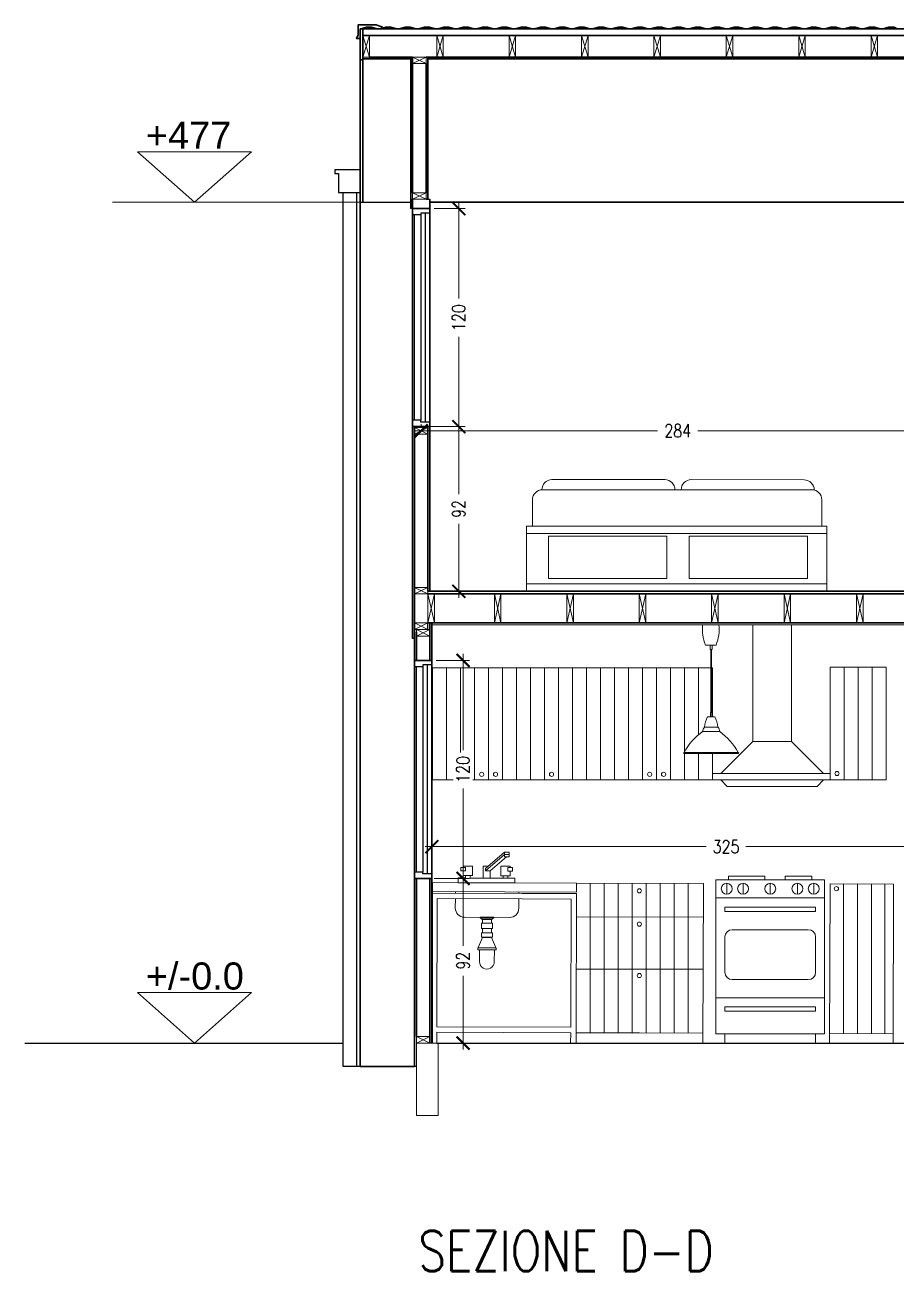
# Model space of a CAD drawing. Header units: centimetres. Extents: x 891 to 3096, y 669 to 2470.
# Drawn here: x 891 to 1373, y 678 to 1367 of the extents above; entities that cross this region are included whole.
import ezdxf

# ---------------------------------------------------------------- set-up
doc = ezdxf.new("R2010")
doc.units = ezdxf.units.CM
doc.header["$MEASUREMENT"] = 0
doc.linetypes.add('0', pattern=[0])
doc.layers.get('DEFPOINTS').update_dxf_attribs({"color": 210})
for name, color, linetype, lineweight in [('A-ANNO-DIMS', 3, 'Continuous', 18), ('A-DETL-MBND', 3, 'Continuous', 18), ('A-DETL-MCUT', 4, 'Continuous', 25), ('A-ELEV-IDEN', 3, 'Continuous', 18), ('A-ELEV-MBE1', 7, 'Continuous', 35), ('A-ELEV-MBE2', 4, 'Continuous', 25), ('A-FURN', 8, 'Continuous', 18), ('A-SECT-MCUT', 7, 'Continuous', 35), ('A-WALL-STUD', 3, 'Continuous', 18)]:
    doc.layers.add(name, color=color, linetype=linetype, lineweight=lineweight)
doc.styles.add('ARIAL', font='Arial.ttf')
doc.styles.add('E-ROMANS', font='romans.shx', dxfattribs={"width": 0.8})
doc.styles.get("Standard").update_dxf_attribs({"font": 'Arial.ttf'})
doc.dimstyles.new('Copy of TICK_36', dxfattribs={"dimtxt": 3.6, "dimasz": 3.6, "dimexe": 1.8, "dimexo": 1.2, "dimgap": 1.8, "dimtad": 0, "dimdec": 0, "dimzin": 0, "dimdsep": 46, "dimtxsty": 'ARIAL', "dimblk": 'ARCHTICK', "dimblk1": 'ARCHTICK', "dimblk2": 'ARCHTICK', "dimcen": 1.8, "dimdle": 1.8, "dimclrd": 256, "dimclre": 256, "dimclrt": 256, "dimadec": 0, "dimazin": 0, "dimtfac": 1, "dimtdec": 0, "dimtmove": 1, "dimatfit": 3, "dimldrblk": 'OPEN90', "dimfxl": 1, "dimtfill": 1, "dimtolj": 1, "dimtzin": 0, "dimlwd": -1, "dimlwe": -1, "dimarcsym": 0})

# ---------------------------------------------------------------- blocks, each defined once
blk = doc.blocks.new('_ArchTick')
at = {"color": 0, "linetype": 'ByBlock', "const_width": 0.15}
blk.add_lwpolyline([(-0.5, -0.5), (0.5, 0.5)], dxfattribs=at)
blk = doc.blocks.new('*D110')
at = {"layer": 'A-ANNO-DIMS', "transparency": 16777216}
for p, q in [((1117.57, 1144.53), (1134.78, 1144.53)), ((1131.18, 1148.13), (1131.18, 1107.29)), ((1131.18, 1049.93), (1131.18, 1090.77)), ((1117.57, 1053.53), (1134.78, 1053.53))]:
    blk.add_line(p, q, dxfattribs=at)
at = {"layer": 'DEFPOINTS', "color": 0, "transparency": 16777216}
for p in [(1115.17, 1144.53), (1131.18, 1144.53), (1115.17, 1053.53)]:
    blk.add_point(p, dxfattribs=at)
at = {"layer": 'A-ANNO-DIMS', "transparency": 16777216, "xscale": 7.2, "yscale": 7.2, "zscale": 7.2}
for p, rotation in [((1131.18, 1144.53), 90), ((1131.18, 1053.53), 270)]:
    blk.add_blockref('_ArchTick', p, dxfattribs=dict(at, rotation=rotation))
at = {"layer": 'A-ANNO-DIMS', "transparency": 16777216, "insert": (1131.18, 1099.03), "char_height": 7.2, "attachment_point": 5, "rotation": 90, "style": 'E-ROMANS', "bg_fill": 3, "box_fill_scale": 1.25, "bg_fill_color": 256, "bg_fill_true_color": 13158600, "bg_fill_transparency": 0}
blk.add_mtext('\\A1;92', dxfattribs=at)
blk = doc.blocks.new('_Open90')
at = {"color": 0, "linetype": 'ByBlock', "lineweight": -2}
for p, q in [((0, 0), (-1, 0)), ((-0.5, 0.5), (0, 0)), ((0, 0), (-0.5, -0.5))]:
    blk.add_line(p, q, dxfattribs=at)
blk = doc.blocks.new('*D111')
at = {"layer": 'A-ANNO-DIMS', "transparency": 16777216}
for p, q in [((1131.18, 1268.63), (1131.18, 1215.37)), ((1117.57, 1265.03), (1134.78, 1265.03)), ((1131.18, 1140.93), (1131.18, 1194.19)), ((1108.07, 1144.53), (1134.78, 1144.53))]:
    blk.add_line(p, q, dxfattribs=at)
at = {"layer": 'DEFPOINTS', "color": 0, "transparency": 16777216}
for p in [(1115.17, 1265.03), (1131.18, 1265.03), (1105.67, 1144.53)]:
    blk.add_point(p, dxfattribs=at)
at = {"layer": 'A-ANNO-DIMS', "transparency": 16777216, "xscale": 7.2, "yscale": 7.2, "zscale": 7.2}
for p, rotation in [((1131.18, 1265.03), 90), ((1131.18, 1144.53), 270)]:
    blk.add_blockref('_ArchTick', p, dxfattribs=dict(at, rotation=rotation))
at = {"layer": 'A-ANNO-DIMS', "transparency": 16777216, "insert": (1131.18, 1204.78), "char_height": 7.2, "attachment_point": 5, "rotation": 90, "style": 'E-ROMANS', "bg_fill": 3, "box_fill_scale": 1.25, "bg_fill_color": 256, "bg_fill_true_color": 13158600, "bg_fill_transparency": 0}
blk.add_mtext('\\A1;120', dxfattribs=at)
blk = doc.blocks.new('*D112')
at = {"layer": 'A-ANNO-DIMS', "transparency": 16777216}
for p, q in [((1110.42, 1144.64), (1110.42, 1145.84)), ((1394.07, 1144.64), (1394.07, 1145.84)), ((1106.82, 1142.24), (1241.1, 1142.24)), ((1397.67, 1142.24), (1263.39, 1142.24))]:
    blk.add_line(p, q, dxfattribs=at)
at = {"layer": 'DEFPOINTS', "color": 0, "transparency": 16777216}
for p in [(1110.42, 1142.24), (1394.07, 1142.24), (1394.07, 1142.24)]:
    blk.add_point(p, dxfattribs=at)
at = {"layer": 'A-ANNO-DIMS', "transparency": 16777216, "xscale": 7.2, "yscale": 7.2, "zscale": 7.2, "rotation": 180}
blk.add_blockref('_ArchTick', (1110.42, 1142.24), dxfattribs=at)
at = {"layer": 'A-ANNO-DIMS', "transparency": 16777216, "xscale": 7.2, "yscale": 7.2, "zscale": 7.2}
blk.add_blockref('_ArchTick', (1394.07, 1142.24), dxfattribs=at)
at = {"layer": 'A-ANNO-DIMS', "transparency": 16777216, "insert": (1252.25, 1142.24), "char_height": 7.2, "attachment_point": 5, "style": 'E-ROMANS', "bg_fill": 3, "box_fill_scale": 1.25, "bg_fill_color": 256, "bg_fill_true_color": 13158600, "bg_fill_transparency": 0}
blk.add_mtext('\\A1;284', dxfattribs=at)
blk = doc.blocks.new('*D118')
at = {"layer": 'A-ANNO-DIMS', "transparency": 16777216}
for p, q in [((1133.55, 898.44), (1133.55, 857.6)), ((1117.67, 894.84), (1137.15, 894.84)), ((1133.55, 800.24), (1133.55, 841.07)), ((1119.05, 803.84), (1137.15, 803.84))]:
    blk.add_line(p, q, dxfattribs=at)
at = {"layer": 'DEFPOINTS', "color": 0, "transparency": 16777216}
for p in [(1115.27, 894.84), (1133.55, 894.84), (1116.65, 803.84)]:
    blk.add_point(p, dxfattribs=at)
at = {"layer": 'A-ANNO-DIMS', "transparency": 16777216, "xscale": 7.2, "yscale": 7.2, "zscale": 7.2}
for p, rotation in [((1133.55, 894.84), 90), ((1133.55, 803.84), 270)]:
    blk.add_blockref('_ArchTick', p, dxfattribs=dict(at, rotation=rotation))
at = {"layer": 'A-ANNO-DIMS', "transparency": 16777216, "insert": (1133.55, 849.34), "char_height": 7.2, "attachment_point": 5, "rotation": 90, "style": 'E-ROMANS', "bg_fill": 3, "box_fill_scale": 1.25, "bg_fill_color": 256, "bg_fill_true_color": 13158600, "bg_fill_transparency": 0}
blk.add_mtext('\\A1;92', dxfattribs=at)
blk = doc.blocks.new('*D119')
at = {"layer": 'A-ANNO-DIMS', "transparency": 16777216}
for p, q in [((1118.68, 1015.34), (1137.15, 1015.34)), ((1133.55, 1018.94), (1133.55, 965.68)), ((1133.55, 891.24), (1133.55, 944.49)), ((1118.68, 894.84), (1137.15, 894.84))]:
    blk.add_line(p, q, dxfattribs=at)
at = {"layer": 'DEFPOINTS', "color": 0, "transparency": 16777216}
for p in [(1116.28, 1015.34), (1133.55, 1015.34), (1116.28, 894.84)]:
    blk.add_point(p, dxfattribs=at)
at = {"layer": 'A-ANNO-DIMS', "transparency": 16777216, "xscale": 7.2, "yscale": 7.2, "zscale": 7.2}
for p, rotation in [((1133.55, 1015.34), 90), ((1133.55, 894.84), 270)]:
    blk.add_blockref('_ArchTick', p, dxfattribs=dict(at, rotation=rotation))
at = {"layer": 'A-ANNO-DIMS', "transparency": 16777216, "insert": (1133.55, 955.09), "char_height": 7.2, "attachment_point": 5, "rotation": 90, "style": 'E-ROMANS', "bg_fill": 3, "box_fill_scale": 1.25, "bg_fill_color": 256, "bg_fill_true_color": 13158600, "bg_fill_transparency": 0}
blk.add_mtext('\\A1;120', dxfattribs=at)
blk = doc.blocks.new('*D123')
at = {"layer": 'A-ANNO-DIMS', "transparency": 16777216}
for p, q in [((1112.68, 912.4), (1267.94, 912.4)), ((1116.28, 914.8), (1116.28, 916)), ((1445.22, 912.4), (1289.95, 912.4)), ((1441.62, 914.8), (1441.62, 916))]:
    blk.add_line(p, q, dxfattribs=at)
at = {"layer": 'DEFPOINTS', "color": 0, "transparency": 16777216}
for p in [(1116.28, 912.4), (1441.62, 912.4), (1441.62, 912.4)]:
    blk.add_point(p, dxfattribs=at)
at = {"layer": 'A-ANNO-DIMS', "transparency": 16777216, "xscale": 7.2, "yscale": 7.2, "zscale": 7.2, "rotation": 180}
blk.add_blockref('_ArchTick', (1116.28, 912.4), dxfattribs=at)
at = {"layer": 'A-ANNO-DIMS', "transparency": 16777216, "xscale": 7.2, "yscale": 7.2, "zscale": 7.2}
blk.add_blockref('_ArchTick', (1441.62, 912.4), dxfattribs=at)
at = {"layer": 'A-ANNO-DIMS', "transparency": 16777216, "insert": (1278.95, 912.4), "char_height": 7.2, "attachment_point": 5, "style": 'E-ROMANS', "bg_fill": 3, "box_fill_scale": 1.25, "bg_fill_color": 256, "bg_fill_true_color": 13158600, "bg_fill_transparency": 0}
blk.add_mtext('\\A1;325', dxfattribs=at)

msp = doc.modelspace()

# ---------------------------------------------------------------- linework, layer by layer
for p, q in [((1168.59, 1053.53), (1334.59, 1053.53)), ((1282.46, 1036.02), (1270.99, 1036.02)), ((1276.73, 1036.02), (1282.46, 1036.02))]:
    msp.add_line(p, q)
at = {"color": 0}
for p, q in [((891.34, 803.84), (1067.24, 803.84)), ((1118.99, 803.84), (1796.5, 803.84))]:
    msp.add_line(p, q, dxfattribs=at)
at = {"layer": 'A-ANNO-DIMS'}
msp.add_line((1078.24, 1268.52), (939.85, 1268.52), dxfattribs=at)
for points in [[(953.64, 1296.5), (985.12, 1268.52), (1016.6, 1296.5)], [(953.64, 831.82), (985.12, 803.84), (1016.6, 831.82)]]:
    msp.add_lwpolyline(points, close=True, dxfattribs=at)
at = {"layer": 'A-DETL-MBND', "color": 0}
msp.add_line((1116.28, 1035.02), (1497.37, 1035.02), dxfattribs=at)
msp.add_lwpolyline([(1106.67, 1270.2), (1105.67, 1270.2)], dxfattribs=at)
at = {"layer": 'A-DETL-MCUT'}
for p, q in [((1110.17, 1261.53), (1105.57, 1261.52)), ((1115.17, 1262.53), (1110.17, 1262.53)), ((1110.17, 1262.53), (1110.17, 1261.53)), ((1110.17, 1148.03), (1105.67, 1148.03)), ((1105.67, 1144.53), (1115.17, 1144.53)), ((1115.17, 1144.53), (1105.67, 1144.53)), ((1110.17, 1147.03), (1110.17, 1148.03)), ((1115.17, 1147.03), (1110.17, 1147.03)), ((1114.17, 1032.41), (1114.17, 1036.02)), ((1106.67, 1027.41), (1105.67, 1027.41)), ((1111.27, 898.34), (1106.67, 898.34)), ((1111.27, 897.34), (1111.27, 898.34)), ((1116.28, 897.34), (1111.27, 897.34)), ((1116.28, 894.84), (1116.28, 897.34))]:
    msp.add_line(p, q, dxfattribs=at)
msp.add_lwpolyline([(1114.17, 1270.2), (1115.17, 1270.2)], dxfattribs=at)
at = {"layer": 'A-ELEV-IDEN', "color": 3}
msp.add_lwpolyline([(1107.77, 803.84), (1119.78, 803.84), (1119.78, 763.81), (1107.77, 763.81)], close=True, dxfattribs=at)
at = {"layer": 'A-ELEV-MBE1', "color": 0}
msp.add_line((1116.28, 1015.34), (1116.28, 1012.83), dxfattribs=at)
at = {"layer": 'A-ELEV-MBE2'}
for p, q in [((1074.74, 1274), (1074.74, 790.83)), ((1106.67, 1148.03), (1106.67, 1261.52)), ((1110.17, 1261.53), (1110.17, 1148.03)), ((1112.68, 1262.53), (1112.68, 1147.03)), ((1116.28, 1012.83), (1111.27, 1012.83)), ((1111.27, 1012.83), (1111.27, 1011.83)), ((1113.79, 1012.83), (1113.79, 897.34)), ((1111.27, 1011.83), (1106.67, 1011.83)), ((1107.77, 898.34), (1107.77, 1011.83)), ((1111.27, 1011.83), (1111.27, 898.34)), ((1107.77, 790.83), (1067.24, 790.83))]:
    msp.add_line(p, q, dxfattribs=at)
at = {"layer": 'A-ELEV-MBE2', "color": 0}
msp.add_line((1076.74, 1268.52), (1104.67, 1268.52), dxfattribs=at)
at = {"layer": 'A-ELEV-MBE2'}
for points in [[(1076.74, 1286.39), (1062.73, 1286.39), (1062.73, 1284.39), (1064.73, 1284.39), (1064.73, 1274), (1076.74, 1274)], [(1067.24, 790.83), (1067.24, 1274)]]:
    msp.add_lwpolyline(points, dxfattribs=at)
at = {"layer": 'A-FURN'}
for p, q in [((1177.49, 1109.66), (1326.33, 1109.66)), ((1182.71, 1115.23), (1245.11, 1115.24)), ((1259.72, 1115.24), (1322.11, 1115.07)), ((1171.91, 1089.6), (1171.91, 1104.08)), ((1331.91, 1104.08), (1331.91, 1089.6)), ((1168.59, 1085.48), (1168.59, 1089.6)), ((1168.59, 1089.6), (1334.59, 1089.6)), ((1168.59, 1053.53), (1168.59, 1089.6)), ((1334.59, 1089.6), (1334.59, 1053.53)), ((1334.59, 1085.48), (1168.59, 1085.48)), ((1334.59, 1057.65), (1334.59, 1085.48)), ((1334.59, 1071.97), (1334.59, 1053.53)), ((1168.59, 1053.53), (1168.59, 1057.65)), ((1168.59, 1057.65), (1334.59, 1057.65)), ((1273.43, 1023.83), (1267.62, 1023.83)), ((1270.08, 1021.43), (1270.08, 1023.83)), ((1271.36, 1021.43), (1270.08, 1021.43)), ((1270.48, 1021.43), (1270.49, 986.57)), ((1270.97, 986.57), (1270.96, 1021.43)), ((1271.36, 1023.83), (1271.36, 1021.43)), ((1147.66, 1011.2), (1116.69, 1011.19)), ((1116.69, 1011.19), (1116.71, 949.26)), ((1116.69, 1011.19), (1124.43, 1011.19)), ((1124.43, 1011.19), (1124.45, 949.26)), ((1132.17, 1011.2), (1132.19, 949.26)), ((1139.93, 949.27), (1139.92, 1011.2)), ((1147.66, 1011.2), (1178.62, 1011.21)), ((1147.67, 949.27), (1147.66, 1011.2)), ((1155.42, 949.27), (1155.4, 1011.2)), ((1163.14, 1011.2), (1163.16, 949.27)), ((1178.62, 1011.21), (1170.88, 1011.21)), ((1170.88, 1011.21), (1170.9, 949.27)), ((1178.62, 1011.21), (1209.59, 1011.22)), ((1178.62, 1011.21), (1178.64, 949.28)), ((1178.64, 949.28), (1178.62, 1011.21)), ((1186.38, 949.28), (1186.37, 1011.21)), ((1194.11, 1011.21), (1194.12, 949.28)), ((1209.59, 1011.22), (1201.85, 1011.22)), ((1201.85, 1011.22), (1201.87, 949.28)), ((1240.56, 1011.23), (1209.59, 1011.22)), ((1209.59, 1011.22), (1209.61, 949.28)), ((1209.59, 1011.22), (1209.61, 949.28)), ((1209.59, 1011.22), (1217.33, 1011.22)), ((1217.33, 1011.22), (1217.35, 949.29)), ((1225.07, 1011.22), (1225.09, 949.29)), ((1232.83, 949.29), (1232.82, 1011.22)), ((1240.57, 949.29), (1240.56, 1011.23)), ((1240.56, 1011.23), (1270.48, 1011.23)), ((1248.32, 949.3), (1248.3, 1011.23)), ((1256.04, 1011.23), (1256.05, 964.84)), ((1270.48, 1011.23), (1263.78, 1011.23)), ((1263.78, 1011.23), (1263.79, 974.31)), ((1270.96, 1011.23), (1271.52, 1011.23)), ((1271.52, 1011.23), (1270.96, 1011.23)), ((1271.52, 1011.23), (1271.53, 984.17)), ((1336.43, 1011.67), (1367.39, 1011.68)), ((1336.44, 949.32), (1336.43, 1011.67)), ((1344.18, 949.32), (1344.17, 1011.68)), ((1351.91, 1011.68), (1351.93, 949.32)), ((1367.39, 1011.68), (1359.65, 1011.68)), ((1359.65, 1011.68), (1359.67, 949.33)), ((1367.39, 1011.68), (1367.41, 949.33)), ((1271.13, 986.57), (1270.33, 986.57)), ((1270.33, 986.57), (1270.33, 984.17)), ((1271.13, 986.57), (1271.13, 984.17)), ((1270.73, 978.37), (1266.97, 978.37)), ((1268.73, 984.17), (1272.73, 984.17)), ((1270.73, 978.37), (1274.49, 978.38)), ((1275.54, 975.97), (1265.93, 975.97)), ((1255.84, 964.45), (1285.63, 964.46)), ((1255.84, 964.45), (1270.74, 964.46)), ((1255.84, 963.81), (1285.63, 963.82)), ((1256.05, 963.81), (1256.06, 949.3)), ((1263.8, 963.81), (1263.8, 949.3)), ((1271.54, 963.82), (1271.54, 949.3)), ((1116.71, 949.26), (1147.67, 949.27)), ((1178.64, 949.28), (1147.67, 949.27)), ((1209.61, 949.28), (1178.64, 949.28)), ((1209.61, 949.28), (1240.57, 949.29)), ((1271.54, 949.3), (1240.57, 949.29)), ((1336.44, 949.32), (1367.41, 949.33)), ((1145.96, 900.25), (1156.44, 909.35)), ((1156.43, 908.05), (1156.44, 909.35)), ((1156.44, 909.35), (1159.05, 909.34)), ((1159.05, 909.34), (1159.05, 908.04)), ((1156.43, 908.05), (1145.96, 898.95)), ((1157.58, 906.75), (1148.57, 898.94)), ((1156.43, 906.74), (1156.43, 908.05)), ((1159.05, 908.04), (1156.43, 908.05)), ((1159.04, 906.73), (1156.43, 906.74)), ((1159.05, 908.04), (1159.04, 906.73)), ((1134.85, 895.07), (1134.85, 896.38)), ((1137.46, 896.37), (1137.46, 895.06)), ((1144.64, 895.04), (1144.66, 901.56)), ((1144.66, 901.56), (1147.45, 901.55)), ((1145.96, 898.95), (1145.96, 900.25)), ((1148.57, 898.94), (1145.96, 898.95)), ((1148.57, 898.94), (1148.56, 895.02)), ((1155.74, 896.3), (1155.74, 895)), ((1158.35, 894.99), (1158.35, 896.29)), ((1300.38, 896.05), (1280.33, 896.05)), ((1280.33, 894.04), (1280.33, 896.05)), ((1300.38, 894.04), (1300.38, 896.05)), ((1311.62, 896.05), (1326.43, 896.05)), ((1311.62, 894.04), (1311.62, 896.05)), ((1326.43, 894.04), (1326.43, 896.05)), ((1196.34, 892.24), (1116.65, 892.52)), ((1116.65, 803.84), (1116.65, 892.52)), ((1196.32, 887.24), (1196.34, 892.24)), ((1196.34, 892.24), (1266.4, 892)), ((1203.77, 892.22), (1203.79, 809.53)), ((1211.51, 892.19), (1211.54, 809.53)), ((1219.28, 809.53), (1219.25, 892.16)), ((1227.02, 809.53), (1227, 892.14)), ((1234.76, 809.54), (1234.74, 892.11)), ((1242.48, 892.08), (1242.5, 809.54)), ((1250.22, 892.05), (1250.24, 809.54)), ((1258, 892.03), (1258.02, 809.31)), ((1266.4, 892), (1266.09, 803.84)), ((1333.45, 894.04), (1273.31, 894.04)), ((1273.31, 894.04), (1273.31, 808.85)), ((1279.33, 889.11), (1279.33, 892.13)), ((1279.33, 892.13), (1279.33, 886.1)), ((1288.35, 889.11), (1288.35, 892.13)), ((1288.35, 892.13), (1288.35, 886.1)), ((1303.38, 892.13), (1303.38, 886.1)), ((1318.42, 892.13), (1318.42, 886.1)), ((1327.44, 892.13), (1327.44, 886.1)), ((1333.45, 894.04), (1333.45, 808.85)), ((1336.46, 891.75), (1336.15, 803.84)), ((1336.46, 891.75), (1371.49, 891.63)), ((1343.89, 891.73), (1343.91, 809.04)), ((1351.63, 891.7), (1351.65, 809.04)), ((1359.37, 891.67), (1359.39, 809.04)), ((1366.69, 891.65), (1366.71, 809.04)), ((1371.27, 803.84), (1371.49, 891.63)), ((1196.32, 887.24), (1116.65, 887.52)), ((1116.65, 886.72), (1166.19, 886.55)), ((1119, 812.8), (1119.25, 883.71)), ((1119.25, 883.71), (1166.18, 883.55)), ((1193.31, 883.45), (1166.18, 883.55)), ((1196.32, 886.44), (1166.19, 886.55)), ((1193.06, 812.54), (1193.31, 883.45)), ((1196.05, 809.53), (1196.32, 886.44)), ((1333.45, 884.02), (1273.31, 884.02)), ((1328.44, 879.01), (1278.33, 879.01)), ((1278.33, 879.01), (1278.33, 876.5)), ((1328.44, 876.5), (1278.33, 876.5)), ((1328.44, 879.01), (1328.44, 876.5)), ((1144.3, 870.13), (1144.31, 872.1)), ((1149.31, 870.12), (1149.32, 872.08)), ((1266.41, 873.51), (1196.28, 873.49)), ((1343.89, 870.97), (1343.91, 809.04)), ((1144.28, 862.17), (1144.28, 862.35)), ((1149.28, 862.15), (1144.28, 862.17)), ((1144.29, 864.78), (1144.29, 867.09)), ((1149.28, 862.15), (1149.28, 862.34)), ((1149.29, 864.76), (1149.3, 867.07)), ((1278.33, 862.47), (1278.33, 842.93)), ((1324.43, 866.48), (1282.33, 866.48)), ((1328.44, 862.47), (1328.44, 842.93)), ((1142.66, 855.35), (1142.63, 848.82)), ((1150.85, 855.32), (1150.83, 848.79)), ((1266.23, 844.74), (1196.18, 844.72)), ((1324.43, 838.92), (1282.33, 838.92)), ((1333.45, 828.89), (1273.31, 828.89)), ((1328.44, 823.88), (1278.33, 823.88)), ((1278.33, 823.88), (1278.33, 821.38)), ((1278.33, 823.88), (1278.33, 821.38)), ((1328.44, 821.38), (1278.33, 821.38)), ((1328.44, 823.88), (1328.44, 821.38)), ((1328.44, 823.88), (1328.44, 821.38)), ((1193.06, 812.54), (1119, 812.8)), ((1193.05, 809.54), (1118.99, 809.8)), ((1118.99, 809.8), (1118.99, 803.84)), ((1193.05, 809.54), (1193.03, 803.84)), ((1196.05, 809.53), (1196.03, 803.84)), ((1231.08, 809.4), (1196.05, 809.53)), ((1231.08, 809.4), (1266.11, 809.28)), ((1333.45, 808.85), (1273.31, 808.85)), ((1278.33, 808.85), (1278.33, 803.84)), ((1328.44, 808.85), (1328.44, 803.84)), ((1371.2, 808.91), (1336.17, 809.03))]:
    msp.add_line(p, q, dxfattribs=at)
at = {"layer": 'A-FURN', "linetype": '0'}
for p, q in [((1293.78, 1035.02), (1293.78, 970.52)), ((1315.11, 970.52), (1315.11, 1035.02)), ((1293.78, 970.52), (1276, 952.74)), ((1293.78, 970.52), (1315.11, 970.52)), ((1332.89, 952.74), (1315.11, 970.52)), ((1271.54, 952.74), (1336.44, 952.74)), ((1336.44, 949.32), (1271.54, 949.3)), ((1279.56, 945.63), (1276, 949.29)), ((1329.33, 945.63), (1279.56, 945.63)), ((1332.89, 949.32), (1329.33, 945.63))]:
    msp.add_line(p, q, dxfattribs=at)
at = {"layer": 'A-FURN', "color": 0}
msp.add_line((1328.44, 803.84), (1274.4, 803.84), dxfattribs=at)
at = {"layer": 'A-FURN'}
for points in [[(1180.72, 1083.95), (1246.21, 1083.95), (1246.21, 1060.6), (1180.72, 1060.6)], [(1258.47, 1083.95), (1323.95, 1083.95), (1323.95, 1060.6), (1258.47, 1060.6)], [(1132.25, 899), (1132.26, 900.95), (1134.87, 900.94), (1134.86, 898.99)], [(1160.97, 898.89), (1160.98, 900.85), (1158.37, 900.86), (1158.36, 898.9)], [(1150.56, 873.34), (1143.07, 873.37), (1143.07, 872.8), (1150.56, 872.77)], [(1149.86, 870.11), (1143.75, 870.14), (1143.74, 867.09), (1149.85, 867.07)], [(1149.85, 864.76), (1143.73, 864.78), (1143.72, 862.36), (1149.84, 862.33)], [(1151.86, 856.51), (1141.66, 856.55), (1141.65, 855.35), (1151.85, 855.32)]]:
    msp.add_lwpolyline(points, close=True, dxfattribs=at)
for points in [[(1133.56, 900.95), (1133.57, 901.6), (1138.79, 901.58), (1138.77, 896.36), (1133.55, 896.38), (1133.56, 898.99)], [(1159.67, 900.86), (1159.68, 901.51), (1154.45, 901.53), (1154.44, 896.31), (1159.66, 896.29), (1159.67, 898.9)], [(1137.46, 895.06), (1162.26, 894.97), (1162.25, 892.36), (1130.92, 892.47), (1130.93, 895.08), (1134.85, 895.07)], [(1129.31, 887.47), (1129.31, 886.68)], [(1164.38, 886.55), (1164.38, 887.35)], [(1143.61, 872.79), (1143.91, 872.1), (1146.81, 872.09)], [(1150.02, 872.77), (1149.72, 872.08), (1146.81, 872.09)], [(1144.28, 862.17), (1142.02, 857.02), (1142.01, 856.55), (1142.01, 856.55)], [(1149.28, 862.15), (1151.5, 856.99), (1151.5, 856.51), (1151.5, 856.51)]]:
    msp.add_lwpolyline(points, dxfattribs=at)
msp.add_lwpolyline([(1129.3, 883.68), (1129.28, 878.42, 0.414214), (1134.27, 873.4), (1159.33, 873.31, 0.414214), (1164.35, 878.3), (1164.37, 883.55)], format="xyb", dxfattribs=at)
at = {"layer": 'A-FURN', "color": 0}
for points in [[(1116.28, 803.84), (1119.28, 803.84)], [(1196.34, 803.84), (1193.33, 803.84)]]:
    msp.add_lwpolyline(points, dxfattribs=at)
at = {"layer": 'A-FURN'}
for centre, radius in [((1143.84, 952.33), 1.16), ((1151.51, 952.34), 1.16), ((1182.48, 952.34), 1.16), ((1236.74, 952.36), 1.16), ((1244.41, 952.36), 1.16), ((1340.28, 952.81), 1.16), ((1231.01, 887.96), 1.16), ((1279.33, 889.11), 3.02), ((1288.35, 889.11), 3.02), ((1303.38, 889.11), 3.02), ((1318.42, 889.11), 3.02), ((1327.44, 889.11), 3.02), ((1339.96, 889.14), 1.16), ((1231.01, 869.57), 1.16), ((1231.02, 841.16), 1.16)]:
    msp.add_circle(centre, radius, dxfattribs=at)
for centre, radius, start, end in [((1177.49, 1104.08), 5.58, 90, 180), ((1182.71, 1109.65), 5.58, 90, 180), ((1245.11, 1109.66), 5.58, 0, 90), ((1259.72, 1109.66), 5.58, 90, 180), ((1322.11, 1109.49), 5.58, 0, 90), ((1326.33, 1104.08), 5.58, 0, 90), ((1289.26, 1032.65), 23.37, 174.1865, 202.15844), ((1251.78, 1032.64), 23.37, 337.87318, 5.83899), ((1270.92, 975.24), 5.04, 141.53577, 171.63847), ((1285.71, 975.85), 18.91, 153.89284, 172.31859), ((1255.75, 975.84), 18.91, 7.71303, 26.13879), ((1270.55, 975.24), 5.04, 8.39316, 38.49585), ((1285.26, 948.87), 33.29, 125.50386, 152.09328), ((1254.81, 947.63), 35.11, 28.64074, 53.82538), ((1255.84, 964.13), 0.32, 90.01581, 270.01581), ((1285.63, 964.14), 0.32, 270.01581, 90.01581), ((1282.33, 862.47), 4.01, 90, 180), ((1324.43, 862.47), 4.01, 0, 90), ((1146.73, 848.81), 4.1, 179.79921, 359.79921), ((1282.33, 842.93), 4.01, 180, 270), ((1324.43, 842.93), 4.01, 270, 0)]:
    msp.add_arc(centre, radius, start, end, dxfattribs=at)
at = {"layer": 'A-SECT-MCUT'}
for p, q in [((1104.67, 1347.76), (1078.24, 1347.76)), ((1105.67, 1348.76), (1081.85, 1348.76)), ((1113.17, 1348.76), (1454.64, 1348.76)), ((1114.17, 1347.76), (1389.32, 1347.76)), ((1076.74, 1268.52), (1076.74, 790.83)), ((1105.67, 1027.41), (1105.67, 1270.2)), ((1115.17, 1053.53), (1115.17, 1270.2)), ((1115.17, 1268.52), (1389.32, 1268.52)), ((1105.57, 1265.02), (1115.17, 1265.03)), ((1106.67, 1027.44), (1106.67, 1144.53)), ((1114.17, 1053.53), (1114.17, 1144.53)), ((1114.17, 1053.53), (1799.6, 1053.53)), ((1114.17, 1052.03), (1799.6, 1052.03)), ((1114.17, 1036.02), (1798.5, 1036.02)), ((1115.27, 1015.34), (1115.27, 1036.02)), ((1116.28, 1036.02), (1116.28, 803.84)), ((1106.67, 790.83), (1106.67, 1032.41)), ((1107.77, 1015.33), (1107.77, 1031.01)), ((1106.67, 1015.33), (1116.28, 1015.34)), ((1106.67, 894.84), (1116.28, 894.84)), ((1107.77, 807.44), (1107.77, 894.84)), ((1115.27, 803.84), (1115.27, 894.84))]:
    msp.add_line(p, q, dxfattribs=at)
for points in [[(1088.97, 1365.32), (1088.97, 1365.32), (1085.5, 1366.55), (1075.49, 1366.55), (1075.49, 1361.05), (1074.74, 1359.05), (1076.5, 1359.05)], [(1078.24, 1364.37), (1078.24, 1348.76), (1078.24, 1347.26), (1076.74, 1347.26), (1076.74, 1364.37), (1078.24, 1364.37)], [(1078.24, 1364.37), (1837.03, 1364.37)], [(1078.24, 1360.77), (1831.93, 1360.77)], [(1076.74, 1347.26), (1076.74, 1268.52)], [(1078.24, 1347.26), (1078.24, 1268.52)], [(1105.67, 1265.19), (1104.67, 1265.19), (1104.67, 1348.76)], [(1105.67, 1273.8), (1105.67, 1348.76)], [(1113.17, 1270.2), (1114.17, 1270.2), (1114.17, 1348.76)], [(1113.17, 1273.8), (1113.17, 1345.16)], [(1076.74, 790.83), (1106.67, 790.83)]]:
    msp.add_lwpolyline(points, dxfattribs=at)
for centre, start, end in [((1076.21, 1371.69), 274.18303, 291.41865), ((1081.56, 1358.06), 68.58135, 111.41865), ((1086.9, 1371.69), 248.58135, 291.41865), ((1092.25, 1358.06), 68.58135, 111.41865), ((1097.6, 1371.69), 248.58135, 291.41865), ((1102.94, 1358.06), 68.58135, 111.41865), ((1108.29, 1371.69), 248.58135, 291.41865), ((1113.64, 1358.06), 68.58135, 111.41865), ((1118.98, 1371.69), 248.58135, 291.41865), ((1124.33, 1358.06), 68.58135, 111.41865), ((1129.68, 1371.69), 248.58135, 291.41865), ((1135.02, 1358.06), 68.58135, 111.41865), ((1140.37, 1371.69), 248.58135, 291.41865), ((1145.71, 1358.06), 68.58135, 111.41865), ((1151.06, 1371.69), 248.58135, 291.41865), ((1156.41, 1358.06), 68.58135, 111.41865), ((1161.75, 1371.69), 248.58135, 291.41865), ((1167.1, 1358.06), 68.58135, 111.41865), ((1172.45, 1371.69), 248.58135, 291.41865), ((1177.79, 1358.06), 68.58135, 111.41865), ((1183.14, 1371.69), 248.58135, 291.41865), ((1188.49, 1358.06), 68.58135, 111.41865), ((1193.83, 1371.69), 248.58135, 291.41865), ((1199.18, 1358.06), 68.58135, 111.41865), ((1204.53, 1371.69), 248.58135, 291.41865), ((1209.87, 1358.06), 68.58135, 111.41865), ((1215.22, 1371.69), 248.58135, 291.41865), ((1220.57, 1358.06), 68.58135, 111.41865), ((1225.91, 1371.69), 248.58135, 291.41865), ((1231.26, 1358.06), 68.58135, 111.41865), ((1236.61, 1371.69), 248.58135, 291.41865), ((1241.95, 1358.06), 68.58135, 111.41865), ((1247.3, 1371.69), 248.58135, 291.41865), ((1252.65, 1358.06), 68.58135, 111.41865), ((1257.99, 1371.69), 248.58135, 291.41865), ((1263.34, 1358.06), 68.58135, 111.41865), ((1268.69, 1371.69), 248.58135, 291.41865), ((1274.03, 1358.06), 68.58135, 111.41865), ((1279.38, 1371.69), 248.58135, 291.41865), ((1284.73, 1358.06), 68.58135, 111.41865), ((1290.07, 1371.69), 248.58135, 291.41865), ((1295.42, 1358.06), 68.58135, 111.41865), ((1300.76, 1371.69), 248.58135, 291.41865), ((1306.11, 1358.06), 68.58135, 111.41865), ((1311.46, 1371.69), 248.58135, 291.41865), ((1316.8, 1358.06), 68.58135, 111.41865), ((1322.15, 1371.69), 248.58135, 291.41865), ((1327.5, 1358.06), 68.58135, 111.41865), ((1332.84, 1371.69), 248.58135, 291.41865), ((1338.19, 1358.06), 68.58135, 111.41865), ((1343.54, 1371.69), 248.58135, 291.41865), ((1348.88, 1358.06), 68.58135, 111.41865), ((1354.23, 1371.69), 248.58135, 291.41865), ((1359.58, 1358.06), 68.58135, 111.41865), ((1364.92, 1371.69), 248.58135, 291.41865), ((1370.27, 1358.06), 68.58135, 111.41865)]:
    msp.add_arc(centre, 7.32, start, end, dxfattribs=at)
at = {"layer": 'A-WALL-STUD'}
for p, q in [((1105.67, 1345.16), (1113.17, 1348.76)), ((1113.17, 1345.16), (1105.67, 1348.76)), ((1105.67, 1270.2), (1113.17, 1273.8)), ((1113.17, 1270.2), (1105.67, 1273.8)), ((1106.67, 1140.44), (1114.17, 1144.04)), ((1114.17, 1140.44), (1106.67, 1144.04)), ((1114.17, 1055.63), (1106.67, 1055.63)), ((1106.67, 1052.03), (1114.17, 1055.63)), ((1114.17, 1052.03), (1106.67, 1055.63)), ((1106.67, 1052.03), (1114.17, 1052.03)), ((1114.17, 1036.02), (1114.17, 1052.03)), ((1114.17, 1052.03), (1117.78, 1036.02)), ((1117.78, 1052.03), (1114.17, 1036.02)), ((1117.78, 1052.03), (1117.78, 1036.02)), ((1114.17, 1036.02), (1106.67, 1036.02)), ((1106.67, 1032.41), (1114.17, 1036.02)), ((1114.17, 1032.41), (1106.67, 1036.02)), ((1106.67, 1032.41), (1114.17, 1032.41)), ((1115.27, 1032.41), (1107.77, 1032.41)), ((1107.77, 1028.81), (1115.27, 1032.41)), ((1115.27, 1028.81), (1107.77, 1032.41)), ((1107.77, 1028.81), (1115.27, 1028.81)), ((1107.77, 803.84), (1115.27, 807.44)), ((1115.27, 803.84), (1107.77, 807.44))]:
    msp.add_line(p, q, dxfattribs=at)
at = {"layer": 'A-WALL-STUD', "color": 0}
for p, q in [((1106.67, 1055.63), (1106.67, 1052.03)), ((1114.17, 1052.03), (1114.17, 1055.63)), ((1114.17, 1052.03), (1117.78, 1052.03)), ((1106.67, 1036.02), (1106.67, 1032.41)), ((1117.78, 1036.02), (1114.17, 1036.02)), ((1107.77, 1032.41), (1107.77, 1028.81)), ((1115.27, 1028.81), (1115.27, 1032.41))]:
    msp.add_line(p, q, dxfattribs=at)
at = {"layer": 'A-WALL-STUD'}
for points in [[(1081.85, 1360.77), (1078.24, 1360.77), (1078.24, 1348.76), (1081.85, 1348.76)], [(1122.58, 1360.77), (1118.98, 1360.77), (1118.98, 1348.76), (1122.58, 1348.76)], [(1162.61, 1360.77), (1159.01, 1360.77), (1159.01, 1348.76), (1162.61, 1348.76)], [(1202.64, 1360.77), (1199.04, 1360.77), (1199.04, 1348.76), (1202.64, 1348.76)], [(1242.67, 1360.77), (1239.07, 1360.77), (1239.07, 1348.76), (1242.67, 1348.76)], [(1282.7, 1360.77), (1279.1, 1360.77), (1279.1, 1348.76), (1282.7, 1348.76)], [(1322.73, 1360.77), (1319.13, 1360.77), (1319.13, 1348.76), (1322.73, 1348.76)], [(1362.76, 1360.77), (1359.16, 1360.77), (1359.16, 1348.76), (1362.76, 1348.76)], [(1105.67, 1345.16), (1113.17, 1345.16), (1113.17, 1348.76), (1105.67, 1348.76)], [(1105.67, 1270.2), (1113.17, 1270.2), (1113.17, 1273.8), (1105.67, 1273.8)], [(1106.67, 1140.44), (1114.17, 1140.44), (1114.17, 1144.04), (1106.67, 1144.04)], [(1107.77, 803.84), (1115.27, 803.84), (1115.27, 807.44), (1107.77, 807.44)]]:
    msp.add_lwpolyline(points, close=True, dxfattribs=at)
for points in [[(1078.24, 1360.77), (1081.85, 1348.76)], [(1078.24, 1348.76), (1081.85, 1360.77)], [(1118.98, 1360.77), (1122.58, 1348.76)], [(1118.98, 1348.76), (1122.58, 1360.77)], [(1159.01, 1360.77), (1162.61, 1348.76)], [(1159.01, 1348.76), (1162.61, 1360.77)], [(1199.04, 1360.77), (1202.64, 1348.76)], [(1199.04, 1348.76), (1202.64, 1360.77)], [(1239.07, 1360.77), (1242.67, 1348.76)], [(1239.07, 1348.76), (1242.67, 1360.77)], [(1279.1, 1360.77), (1282.7, 1348.76)], [(1279.1, 1348.76), (1282.7, 1360.77)], [(1319.13, 1360.77), (1322.73, 1348.76)], [(1319.13, 1348.76), (1322.73, 1360.77)], [(1359.16, 1360.77), (1362.76, 1348.76)], [(1359.16, 1348.76), (1362.76, 1360.77)], [(1154.5, 1052.03), (1154.5, 1036.02), (1150.9, 1036.02), (1150.9, 1052.03), (1154.5, 1052.03)], [(1150.9, 1052.03), (1154.5, 1036.02)], [(1154.5, 1052.03), (1150.9, 1036.02)], [(1194.54, 1052.03), (1194.54, 1036.02), (1190.93, 1036.02), (1190.93, 1052.03), (1194.54, 1052.03)], [(1190.93, 1052.03), (1194.54, 1036.02)], [(1194.54, 1052.03), (1190.93, 1036.02)], [(1234.57, 1052.03), (1234.57, 1036.02), (1230.96, 1036.02), (1230.96, 1052.03), (1234.57, 1052.03)], [(1230.96, 1052.03), (1234.57, 1036.02)], [(1234.57, 1052.03), (1230.96, 1036.02)], [(1274.6, 1052.03), (1274.6, 1036.02), (1270.99, 1036.02), (1270.99, 1052.03), (1274.6, 1052.03)], [(1270.99, 1052.03), (1274.6, 1036.02)], [(1274.6, 1052.03), (1270.99, 1036.02)], [(1314.63, 1052.03), (1314.63, 1036.02), (1311.02, 1036.02), (1311.02, 1052.03), (1314.63, 1052.03)], [(1311.02, 1052.03), (1314.63, 1036.02)], [(1314.63, 1052.03), (1311.02, 1036.02)], [(1354.66, 1052.03), (1354.66, 1036.02), (1351.06, 1036.02), (1351.06, 1052.03), (1354.66, 1052.03)], [(1351.06, 1052.03), (1354.66, 1036.02)], [(1354.66, 1052.03), (1351.06, 1036.02)]]:
    msp.add_lwpolyline(points, dxfattribs=at)

# ---------------------------------------------------------------- texts
at = {"insert": (1108.88, 700.05), "char_height": 22.2374, "attachment_point": 1, "style": 'E-ROMANS'}
msp.add_mtext_dynamic_manual_height_columns('SEZIONE D-D', width=404.3209, gutter_width=9, heights=[0], dxfattribs=at)
at = {"layer": 'A-ANNO-DIMS'}
for s, p in [('+477', (958.18, 1298.08)), ('+/-0.0', (958.18, 833.39))]:
    msp.add_text(s, height=15.013, dxfattribs=at).set_placement(p)

# ---------------------------------------------------------------- next in the draw order: dimensions: what is measured, and where the dimension line sits
for base, p1, p2, picture, middle in [((1131.18, 1144.53), (1115.17, 1053.53), (1115.17, 1144.53), '*D110', (1131.18, 1099.03)), ((1133.55, 894.84), (1116.65, 803.84), (1115.27, 894.84), '*D118', (1133.55, 849.34))]:
    dim = msp.add_linear_dim(base=base, p1=p1, p2=p2, angle=90, text='92', dimstyle='Copy of TICK_36', override={"dimscale": 2, "dimtxsty": 'E-ROMANS'}, dxfattribs=at)
    dim.commit()
    dim.dimension.update_dxf_attribs({"geometry": picture, "text_midpoint": middle})

# ---------------------------------------------------------------- next in the draw order: dimensions: what is measured, and where the dimension line sits
for base, p1, p2, picture, middle in [((1131.18, 1265.03), (1105.67, 1144.53), (1115.17, 1265.03), '*D111', (1131.18, 1204.78)), ((1133.55, 1015.34), (1116.28, 894.84), (1116.28, 1015.34), '*D119', (1133.55, 955.09))]:
    dim = msp.add_linear_dim(base=base, p1=p1, p2=p2, angle=90, text='120', dimstyle='Copy of TICK_36', override={"dimscale": 2, "dimtxsty": 'E-ROMANS'}, dxfattribs=at)
    dim.commit()
    dim.dimension.update_dxf_attribs({"geometry": picture, "text_midpoint": middle})

# ---------------------------------------------------------------- next in the draw order: dimensions: what is measured, and where the dimension line sits
for base, p1, p2, picture, middle in [((1394.07, 1142.24), (1110.42, 1142.24), (1394.07, 1142.24), '*D112', (1252.25, 1142.24)), ((1441.62, 912.4), (1116.28, 912.4), (1441.62, 912.4), '*D123', (1278.95, 912.4))]:
    dim = msp.add_linear_dim(base=base, p1=p1, p2=p2, dimstyle='Copy of TICK_36', override={"dimscale": 2, "dimtxsty": 'E-ROMANS'}, dxfattribs=at)
    dim.commit()
    dim.dimension.update_dxf_attribs({"geometry": picture, "text_midpoint": middle})

doc.saveas('drawing.dxf')
